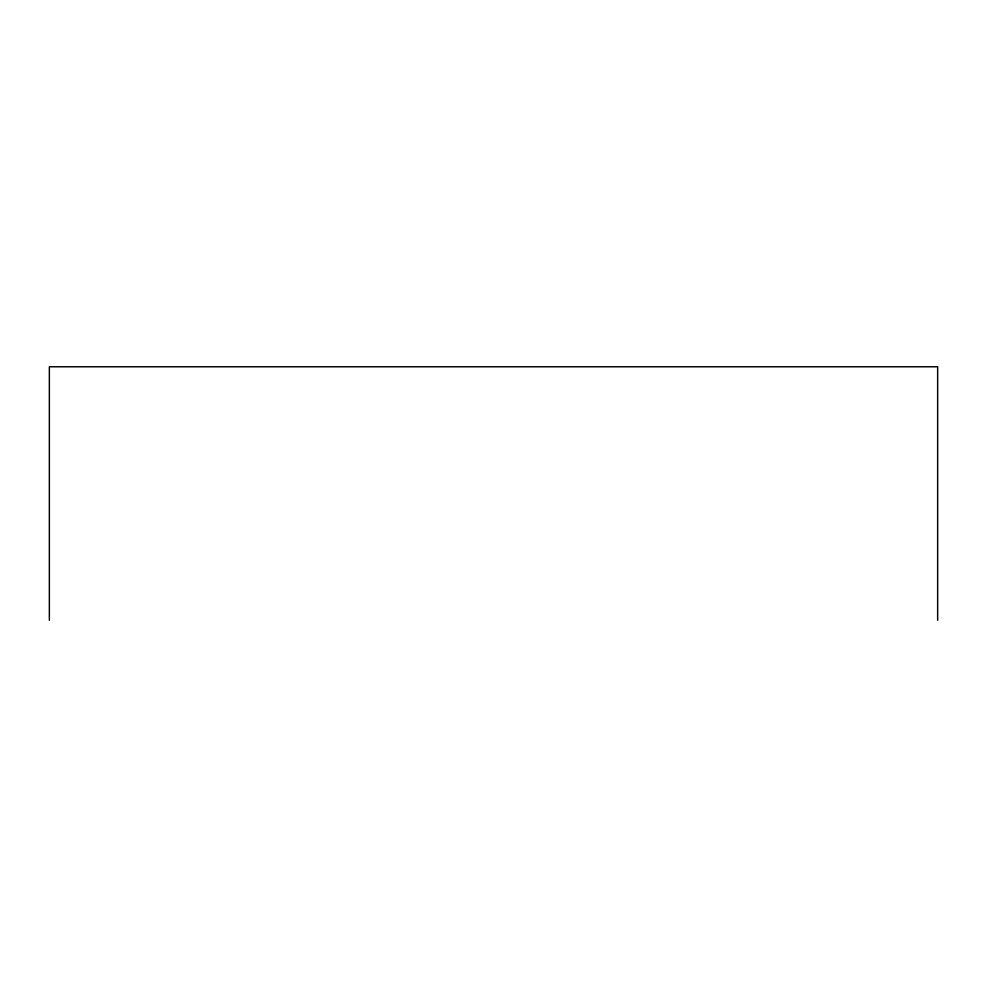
<?xml version="1.0" encoding="UTF-8"?>
<svg xmlns="http://www.w3.org/2000/svg" width="987" height="987" viewBox="0 0 987 987"><rect width="100%" height="100%" fill="white"/><g stroke="black" fill="none" stroke-linecap="round" stroke-linejoin="round"><path stroke-width="1.48" d="M937.65 620.231L937.65 366.769L49.35 366.769L49.35 620.231"/></g></svg>
